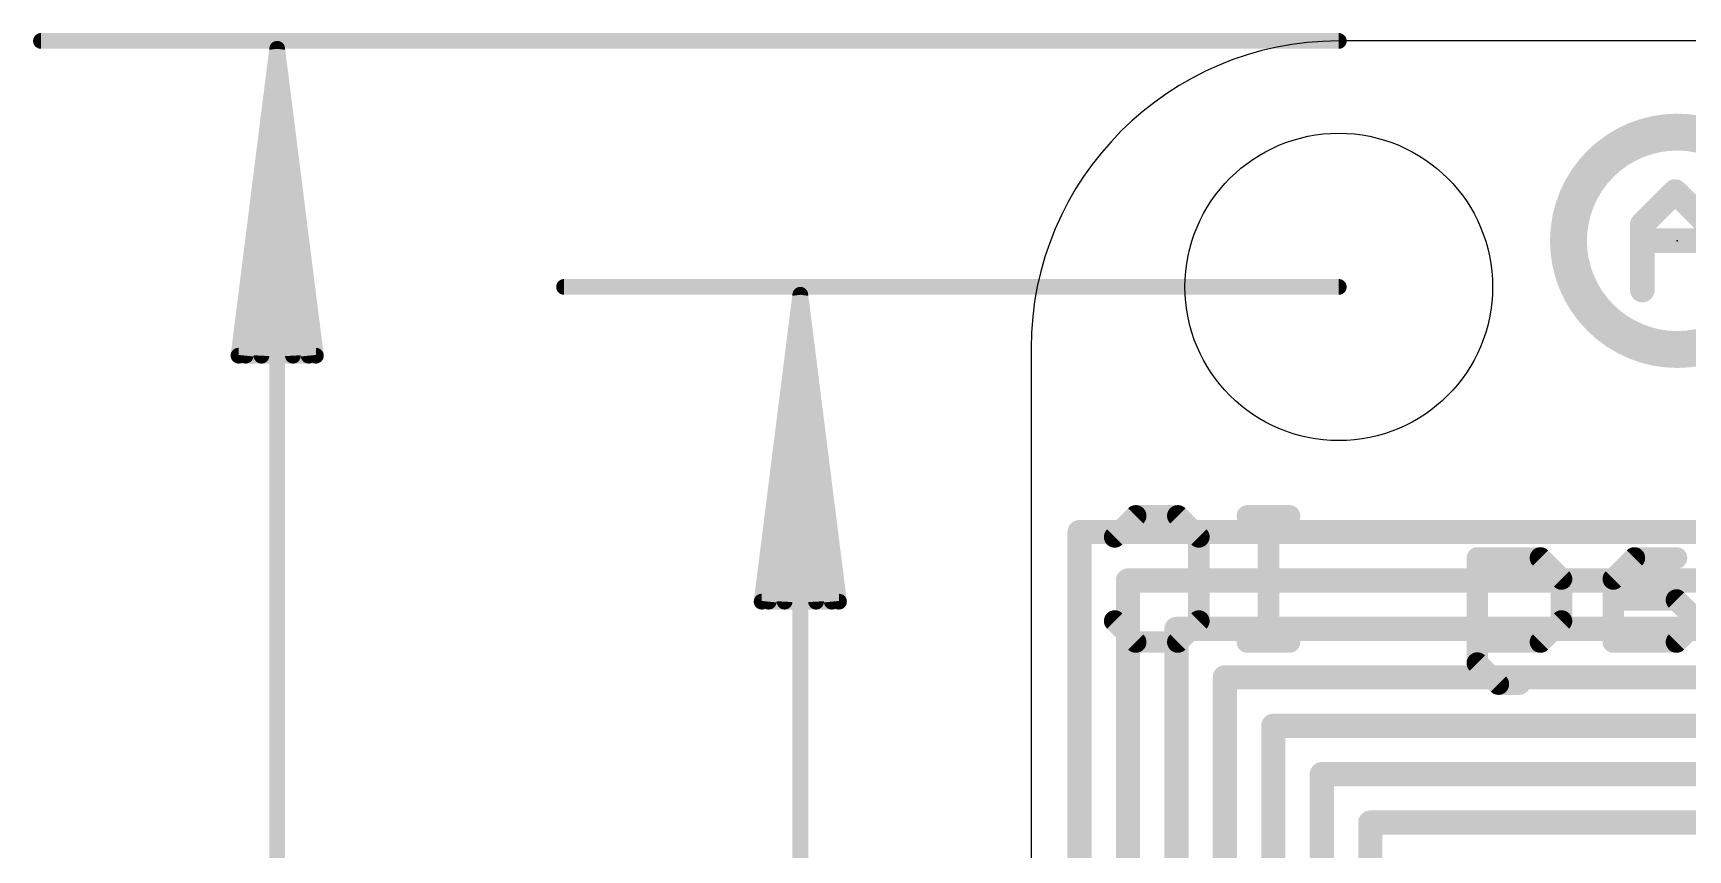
# Model space of a CAD drawing. Extents: x -8.6 to 30.2, y -8.2 to 38.7.
# Drawn here: x -8.24 to 5.42, y 25.07 to 31.82 of the extents above; entities that cross this region are included whole.
import ezdxf

# ---------------------------------------------------------------- set-up
doc = ezdxf.new("R2010")
doc.units = 0
for name, color, linetype in [('1', 12, 'CONTINUOUS'), ('20', 53, 'CONTINUOUS'), ('22', 6, 'CONTINUOUS'), ('24', 6, 'CONTINUOUS'), ('47', 253, 'CONTINUOUS')]:
    doc.layers.add(name, color=color, linetype=linetype)

msp = doc.modelspace()

# ---------------------------------------------------------------- linework, layer by layer
at = {"layer": '1', "const_width": 0.2}
for points in [[(0.4, 27.693), (25, 27.693)], [(0.4, 12.293), (0.4, 27.693)], [(0.8, 27.293), (24.6, 27.293)], [(0.8, 12.693), (0.8, 27.293)], [(1.2, 26.893), (24.2, 26.893)], [(1.2, 13.093), (1.2, 26.893)], [(1.6, 26.493), (23.8, 26.493)], [(1.6, 13.493), (1.6, 26.493)], [(2, 26.093), (23.4, 26.093)], [(2, 13.893), (2, 26.093)], [(2.4, 25.693), (23, 25.693)], [(2.4, 14.293), (2.4, 25.693)], [(2.8, 25.293), (22.6, 25.293)], [(2.8, 14.693), (2.8, 25.293)]]:
    msp.add_lwpolyline(points, dxfattribs=at)
at = {"layer": '1', "const_width": 0.1}
for points in [[(0.4, 27.743, 1), (0.4, 27.643)], [(0.45, 27.693, 1), (0.35, 27.693)], [(0.8, 27.343, 1), (0.8, 27.243)], [(0.85, 27.293, 1), (0.75, 27.293)], [(1.2, 26.943, 1), (1.2, 26.843)], [(1.25, 26.893, 1), (1.15, 26.893)], [(1.6, 26.543, 1), (1.6, 26.443)], [(1.65, 26.493, 1), (1.55, 26.493)], [(2, 26.143, 1), (2, 26.043)], [(2.05, 26.093, 1), (1.95, 26.093)], [(2.4, 25.743, 1), (2.4, 25.643)], [(2.45, 25.693, 1), (2.35, 25.693)], [(2.8, 25.343, 1), (2.8, 25.243)], [(2.85, 25.293, 1), (2.75, 25.293)]]:
    msp.add_lwpolyline(points, format="xyb", dxfattribs=at)
at = {"layer": '20'}
for p, q in [((22.86, 31.75), (2.54, 31.75)), ((0, 29.21), (0, 2.54))]:
    msp.add_line(p, q, dxfattribs=at)
msp.add_circle((2.54, 29.718), 1.27, dxfattribs=at)
msp.add_arc((2.54, 29.21), 2.54, 90, 180, dxfattribs=at)
at = {"layer": '22'}
for points, const_width in [([(5.334, 29.201, 1), (5.334, 30.997, 1), (5.334, 29.201)], 0.3048), ([(5.3528, 30.542, 1), (5.2809, 30.4702)], 0.1016), ([(5.3528, 30.4702, 1), (5.2809, 30.542)], 0.1016), ([(5.0965, 30.2349, 1), (4.9949, 30.2349)], 0.1016), ([(5.0098, 30.2708, 1), (5.0816, 30.199)], 0.1016), ([(5.0457, 30.1501, 1), (5.0457, 30.0485)], 0.1016), ([(4.9949, 29.6926, 1), (5.0965, 29.6926)], 0.1016), ([(0.8638, 27.871, 1), (0.8638, 27.7821)], 0.0889), ([(0.8952, 27.7952, 1), (0.8323, 27.858)], 0.0889), ([(1.2426, 27.858, 1), (1.1798, 27.7952)], 0.0889), ([(1.2112, 27.7821, 1), (1.2112, 27.871)], 0.0889), ([(1.7859, 27.871, 1), (1.7859, 27.7821)], 0.0889), ([(2.004, 27.8266, 1), (1.9151, 27.8266)], 0.0889), ([(2.1333, 27.7821, 1), (2.1333, 27.871)], 0.0889), ([(1.4293, 27.6529, 1), (1.3404, 27.6529)], 0.0889), ([(0.6586, 27.6843, 1), (0.7215, 27.6214)], 0.0889), ([(1.3535, 27.6214, 1), (1.4163, 27.6843)], 0.0889), ([(3.7281, 27.4792, 1), (3.6392, 27.4792)], 0.0889), ([(3.6837, 27.5236, 1), (3.6837, 27.4347)], 0.0889), ([(4.2363, 27.5106, 1), (4.1734, 27.4477)], 0.0889), ([(4.2048, 27.4347, 1), (4.2048, 27.5236)], 0.0889), ([(4.98, 27.5236, 1), (4.98, 27.4347)], 0.0889), ([(5.0115, 27.4477, 1), (4.9486, 27.5106)], 0.0889), ([(5.3275, 27.4347, 1), (5.3275, 27.5236)], 0.0889), ([(4.423, 27.3054, 1), (4.3341, 27.3054)], 0.0889), ([(4.3471, 27.274, 1), (4.41, 27.3369)], 0.0889), ([(4.7749, 27.3369, 1), (4.8377, 27.274)], 0.0889), ([(4.8508, 27.3054, 1), (4.7619, 27.3054)], 0.0889), ([(4.8063, 27.1762, 1), (4.8063, 27.0873)], 0.0889), ([(5.3589, 27.1632, 1), (5.296, 27.1003)], 0.0889), ([(5.3275, 27.0873, 1), (5.3275, 27.1762)], 0.0889), ([(0.7215, 26.9894, 1), (0.6586, 26.9266)], 0.0889), ([(1.4163, 26.9266, 1), (1.3535, 26.9894)], 0.0889), ([(4.41, 26.9266, 1), (4.3471, 26.9894)], 0.0889), ([(1.3404, 26.958, 1), (1.4293, 26.958)], 0.0889), ([(4.3341, 26.958, 1), (4.423, 26.958)], 0.0889), ([(0.8638, 26.8288, 1), (0.8638, 26.7399)], 0.0889), ([(0.8323, 26.7529, 1), (0.8952, 26.8157)], 0.0889), ([(1.1798, 26.8157, 1), (1.2426, 26.7529)], 0.0889), ([(1.2112, 26.7399, 1), (1.2112, 26.8288)], 0.0889), ([(1.7859, 26.8288, 1), (1.7859, 26.7399)], 0.0889), ([(1.9151, 26.7843, 1), (2.004, 26.7843)], 0.0889), ([(2.1333, 26.7399, 1), (2.1333, 26.8288)], 0.0889), ([(3.6837, 26.8288, 1), (3.6837, 26.7399)], 0.0889), ([(4.1734, 26.8157, 1), (4.2363, 26.7529)], 0.0889), ([(4.2048, 26.7399, 1), (4.2048, 26.8288)], 0.0889), ([(4.8063, 26.8288, 1), (4.8063, 26.7399)], 0.0889), ([(4.7619, 26.7843, 1), (4.8508, 26.7843)], 0.0889), ([(5.296, 26.8157, 1), (5.3589, 26.7529)], 0.0889), ([(5.3275, 26.7399, 1), (5.3275, 26.8288)], 0.0889), ([(3.7151, 26.642, 1), (3.6523, 26.5792)], 0.0889), ([(3.6392, 26.6106, 1), (3.7281, 26.6106)], 0.0889), ([(3.8574, 26.4813, 1), (3.8574, 26.3924)], 0.0889), ([(3.826, 26.4054, 1), (3.8888, 26.4683)], 0.0889), ([(4.0311, 26.3924, 1), (4.0311, 26.4813)], 0.0889)]:
    msp.add_lwpolyline(points, format="xyb", dxfattribs=dict(at, const_width=const_width))
for points, const_width in [([(5.3168, 30.5061), (5.0457, 30.2349)], 0.2032), ([(5.588, 30.2349), (5.3168, 30.5061)], 0.2032), ([(5.0457, 30.2349), (5.0457, 29.6926)], 0.2032), ([(5.588, 30.0993), (5.0457, 30.0993)], 0.2032), ([(0.69, 27.6529), (0.8638, 27.8266)], 0.1778), ([(0.8638, 27.8266), (1.2112, 27.8266)], 0.1778), ([(1.2112, 27.8266), (1.3849, 27.6529)], 0.1778), ([(2.1333, 27.8266), (1.7859, 27.8266)], 0.1778), ([(1.9596, 26.7843), (1.9596, 27.8266)], 0.1778), ([(1.3849, 27.6529), (1.3849, 26.958)], 0.1778), ([(3.6837, 26.6106), (3.6837, 27.4792)], 0.1778), ([(3.6837, 27.4792), (4.2048, 27.4792)], 0.1778), ([(4.2048, 27.4792), (4.3786, 27.3054)], 0.1778), ([(4.98, 27.4792), (4.8063, 27.3054)], 0.1778), ([(5.3275, 27.4792), (4.98, 27.4792)], 0.1778), ([(4.3786, 27.3054), (4.3786, 26.958)], 0.1778), ([(4.8063, 27.3054), (4.8063, 26.7843)], 0.1778), ([(5.3275, 27.1317), (4.8063, 27.1317)], 0.1778), ([(5.5012, 26.958), (5.3275, 27.1317)], 0.1778), ([(0.8638, 26.7843), (0.69, 26.958)], 0.1778), ([(1.3849, 26.958), (1.2112, 26.7843)], 0.1778), ([(4.3786, 26.958), (4.2048, 26.7843)], 0.1778), ([(5.3275, 26.7843), (5.5012, 26.958)], 0.1778), ([(1.2112, 26.7843), (0.8638, 26.7843)], 0.1778), ([(2.1333, 26.7843), (1.7859, 26.7843)], 0.1778), ([(4.2048, 26.7843), (3.6837, 26.7843)], 0.1778), ([(4.8063, 26.7843), (5.3275, 26.7843)], 0.1778), ([(3.8574, 26.4369), (3.6837, 26.6106)], 0.1778), ([(4.0311, 26.4369), (3.8574, 26.4369)], 0.1778)]:
    msp.add_lwpolyline(points, dxfattribs=dict(at, const_width=const_width))
at = {"layer": '24'}
msp.add_point((5.334, 30.099), dxfattribs=at)
at = {"layer": '47', "const_width": 0.13}
for points in [[(2.54, 31.75), (-8.173, 31.75)], [(-6.223, 31.685), (-6.5422, 29.15)], [(-6.223, 31.685), (-6.483, 29.15)], [(-6.223, 31.685), (-6.353, 29.15)], [(-6.223, 0.065), (-6.223, 31.685)], [(-5.9038, 29.15), (-6.223, 31.685)], [(-6.093, 29.15), (-6.223, 31.685)], [(-5.963, 29.15), (-6.223, 31.685)], [(2.54, 29.718), (-3.855, 29.718)], [(-1.905, 29.653), (-2.2242, 27.118)], [(-1.905, 29.653), (-2.165, 27.118)], [(-1.905, 29.653), (-2.035, 27.118)], [(-1.905, 2.605), (-1.905, 29.653)], [(-1.5858, 27.118), (-1.905, 29.653)], [(-1.775, 27.118), (-1.905, 29.653)], [(-1.645, 27.118), (-1.905, 29.653)], [(-6.5422, 29.15), (-5.9038, 29.15)], [(-2.2242, 27.118), (-1.5858, 27.118)]]:
    msp.add_lwpolyline(points, dxfattribs=at)
at = {"layer": '47', "const_width": 0.065}
for points in [[(-8.173, 31.7825, 1), (-8.173, 31.7175)], [(-6.1905, 31.685, 1), (-6.2555, 31.685)], [(-6.1908, 31.6891, 1), (-6.2552, 31.6809)], [(-6.1905, 31.6833, 1), (-6.2555, 31.6867)], [(-6.1905, 31.6867, 1), (-6.2555, 31.6833)], [(-6.1907, 31.6883, 1), (-6.2553, 31.6817)], [(-6.1907, 31.6817, 1), (-6.2553, 31.6883)], [(-6.1908, 31.6809, 1), (-6.2552, 31.6891)], [(2.54, 31.7175, 1), (2.54, 31.7825)], [(-3.855, 29.7505, 1), (-3.855, 29.6855)], [(2.54, 29.6855, 1), (2.54, 29.7505)], [(-1.8725, 29.653, 1), (-1.9375, 29.653)], [(-1.8728, 29.6571, 1), (-1.9372, 29.6489)], [(-1.8725, 29.6513, 1), (-1.9375, 29.6547)], [(-1.8725, 29.6547, 1), (-1.9375, 29.6513)], [(-1.8727, 29.6563, 1), (-1.9373, 29.6497)], [(-1.8727, 29.6497, 1), (-1.9373, 29.6563)], [(-1.8728, 29.6489, 1), (-1.9372, 29.6571)], [(-6.5745, 29.1541, 1), (-6.51, 29.1459)], [(-6.5422, 29.1825, 1), (-6.5422, 29.1175)], [(-6.5153, 29.1533, 1), (-6.4507, 29.1467)], [(-6.3855, 29.1517, 1), (-6.3205, 29.1483)], [(-6.1255, 29.1483, 1), (-6.0605, 29.1517)], [(-5.9953, 29.1467, 1), (-5.9307, 29.1533)], [(-5.936, 29.1459, 1), (-5.8715, 29.1541)], [(-5.9038, 29.1175, 1), (-5.9038, 29.1825)], [(-2.2565, 27.1221, 1), (-2.192, 27.1139)], [(-2.2242, 27.1505, 1), (-2.2242, 27.0855)], [(-2.1973, 27.1213, 1), (-2.1327, 27.1147)], [(-2.0675, 27.1197, 1), (-2.0025, 27.1163)], [(-1.8075, 27.1163, 1), (-1.7425, 27.1197)], [(-1.6773, 27.1147, 1), (-1.6127, 27.1213)], [(-1.618, 27.1139, 1), (-1.5535, 27.1221)], [(-1.5858, 27.0855, 1), (-1.5858, 27.1505)]]:
    msp.add_lwpolyline(points, format="xyb", dxfattribs=at)

doc.saveas('drawing.dxf')
